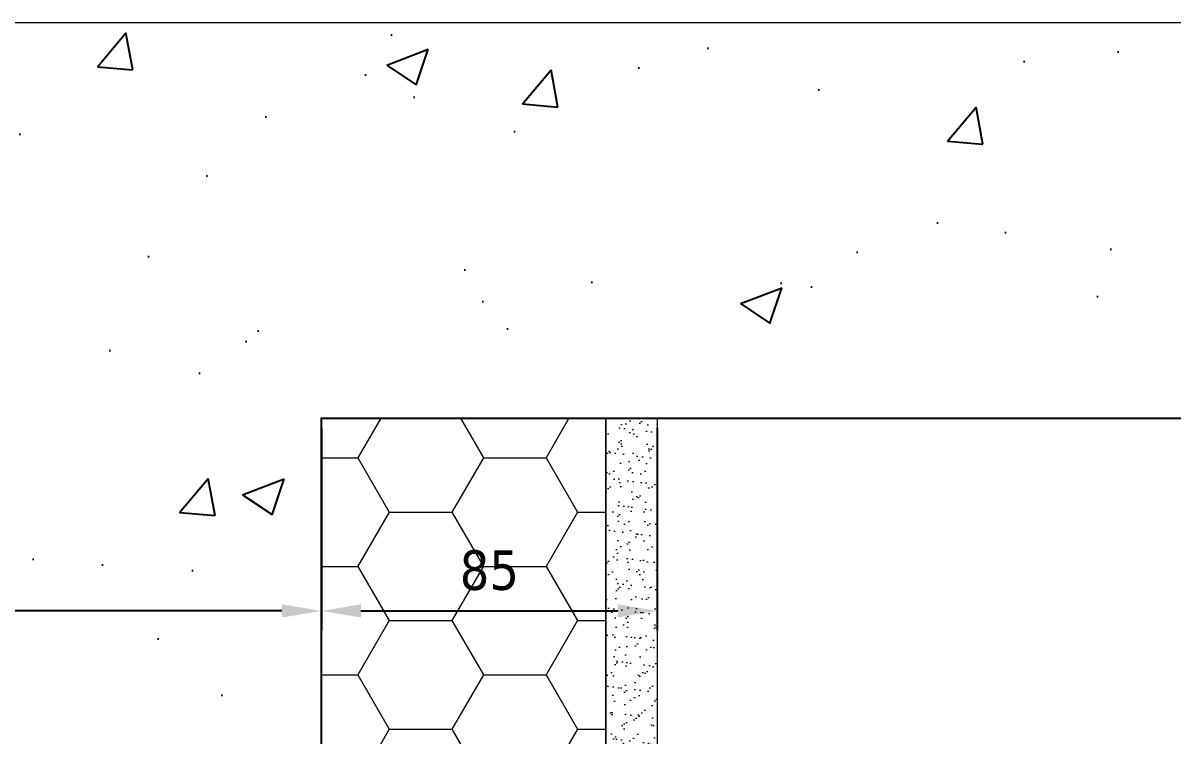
# Model space of a CAD drawing. Header units: millimetres. Extents: x -20000 to 230000, y -17405 to 24510.
# Drawn here: x 23424.4 to 23715.5, y -12585.9 to -12405.7 of the extents above; entities that cross this region are included whole.
import ezdxf

# ---------------------------------------------------------------- set-up
doc = ezdxf.new("R2010")
doc.units = ezdxf.units.MM
doc.header["$PDMODE"] = 35
doc.header["$PDSIZE"] = 0.5
doc.layers.get('0').update_dxf_attribs({"lineweight": 13})
doc.layers.get('Defpoints').update_dxf_attribs({"true_color": 0xc2a584})
doc.layers.add('0 - Invisible', color=43, linetype='Continuous', lineweight=0, plot=False)
for name, color, linetype, lineweight in [('1 - BETON', 251, 'Continuous', 25), ('1 - Cotation', 32, 'Continuous', 13), ('1 - Isolant', 132, 'Continuous', 13), ('1 - Platre', 252, 'Continuous', 13)]:
    doc.layers.add(name, color=color, linetype=linetype, lineweight=lineweight)
doc.styles.add('Texte Poralu', font='tahomabd.ttf')
doc.dimstyles.new('100 - 1000', dxfattribs={"dimtxt": 15, "dimasz": 15, "dimexe": 5, "dimexo": 2.5, "dimgap": 8, "dimtad": 1, "dimdec": 1, "dimtxsty": 'Texte Poralu', "dimcen": 10, "dimazin": 0, "dimtfac": 1, "dimtdec": 1, "dimtmove": 0, "dimatfit": 3, "dimfxl": 1, "dimarcsym": 0})
doc.dimstyles.new('30 - 1000', dxfattribs={"dimtxt": 10, "dimasz": 10, "dimexe": 5, "dimexo": 2.5, "dimgap": 5, "dimtad": 1, "dimdec": 1, "dimtxsty": 'Texte Poralu', "dimcen": 5, "dimazin": 0, "dimtfac": 1, "dimtdec": 1, "dimtmove": 0, "dimatfit": 3, "dimfxl": 1, "dimarcsym": 0})

# ---------------------------------------------------------------- blocks, each defined once
blk = doc.blocks.new('*U581')
at = {"layer": '1 - Isolant'}
h = blk.add_hatch(dxfattribs=at)
h.set_pattern_fill('HONEY', color=256, scale=5)
h.set_pattern_definition([(0, (-58612.14088961187, -19297.49265059335), (23.8125, 13.748153225), [15.875, -31.75]), (120, (-58612.14088961187, -19297.49265059335), (-23.81249994797095, 13.74815331511695), [15.87499999999994, -31.74999999999987]), (59.99999999999999, (-58612.14088961187, -19297.49265059335), (5.202904551637744e-08, 27.49630654011694), [-31.75, 15.875])])
h.paths.add_polyline_path([(7.862205396838577e-11, -250.0000000000213), (72.00000000006406, -250.0000000000213), (72, -140), (0, -140)])
at = {"layer": '1 - Platre'}
h = blk.add_hatch(dxfattribs=at)
h.set_pattern_fill('AR-SAND', color=256, scale=0.1)
h.set_pattern_definition([(37.50000000000001, (-58612.14088961187, -19297.49265059335), (-0.1600031295984046, 4.894132373293424), [0, -3.860800000000001, 0, -4.318000000000001, 0, -4.1275]), (7.499999999999999, (-58612.14088961187, -19297.49265059335), (4.495232831380027, 7.168251005683543), [0, -2.0828, 0, -3.4798, 0, -1.3335]), (327.5, (-58615.26508961186, -19297.49265059335), (7.90992370241458, 0.01437184678545691), [0, -1.27, 0, -4.572, 0, -5.969]), (317.5, (-58615.26508961186, -19297.49265059335), (7.635564524722972, 2.229293232572162), [0, -0.635, 0, -2.9972, 0, -3.429])])
h.paths.add_polyline_path([(85.00000000007134, -250.0000000000213), (85, -140), (72, -140), (72.00000000006406, -250.0000000000213)])
at = {"layer": '0 - Invisible'}
for points in [[(7.862205396838577e-11, -250.0000000000213), (72.00000000006406, -250.0000000000213)], [(72.00000000006406, -250.0000000000213), (85.00000000007134, -250.0000000000213)]]:
    blk.add_lwpolyline(points, dxfattribs=at)
at = {"layer": '1 - Isolant'}
blk.add_lwpolyline([(72.00000000006406, -250.0000000000213), (72, -140), (0, -140), (7.862205396838577e-11, -250.0000000000213)], dxfattribs=at)
at = {"layer": '1 - Platre'}
blk.add_lwpolyline([(85.00000000007134, -250.0000000000213), (85, -140), (72, -140), (72.00000000006406, -250.0000000000213)], dxfattribs=at)
blk = doc.blocks.new('*U582')
at = {"layer": '1 - BETON'}
h = blk.add_hatch(dxfattribs=at)
h.set_pattern_fill('CONCRETE', color=256, scale=15, style=0, pattern_type=2)
h.set_pattern_definition([(49.99999999999999, (204.9999999999999, -60.00000000001597), (107.589027390113, -9.412820247389266), [11.25, -123.75]), (355, (204.9999999999999, -60.00000000001597), (-20.81270004195, 112.8288200550018), [9, -99]), (100.4514, (213.965752, -60.78440100001598), (86.77640725710323, 103.415931309143), [9.5610285, -105.1713168]), (46.18420000000002, (204.9999999999999, -30.00000000001597), (160.0861572938467, -24.82785214935271), [16.87499999999973, -185.6249999999979]), (96.6356, (218.3405117499999, -32.06899605001598), (140.1994058323055, 146.1176806350663), [14.3415432, -157.75695]), (351.1842, (204.9999999999999, -30.00000000001597), (140.1992917700441, 146.1177901387987), [13.5, -148.5]), (21, (219.9999999999999, -37.50000000001597), (89.53605781776925, -60.39283359980082), [11.25, -123.75]), (326.0000000000001, (219.9999999999999, -37.50000000001597), (36.49729978823726, 108.772506757028), [9, -99]), (71.4514, (227.46133495, -42.53274090001594), (126.0333942872235, 48.37957450649286), [9.5610285, -105.1713168]), (37.50000000000001, (204.9999999999999, -60.00000000001597), (1.8239782975936, 49.93407807469672), [0, -97.8, 0, -100.5, 0, -99.375]), (7.499999999999999, (204.9999999999999, -60.00000000001597), (39.46043061632229, 59.16175678235403), [0, -57.3, 0, -95.55, 0, -37.875]), (327.5, (171.55, -60.00000000001597), (80.07336542586135, -3.383230760156963), [0, -37.5, 0, -117, 0, -155.25]), (317.5, (156.55, -60.00000000001597), (87.47792540135794, 15.01574734984766), [0, -48.75, 0, -77.69999999999999, 0, -110.25])])
h.paths.add_polyline_path([(-180, 349.9999999999841), (-180, 0), (-15.00000000000001, 0), (-15, 140), (2.486899575160351e-14, 140), (0, 249.9999999999841), (400, 249.9999999999841), (300, 349.9999999999841)])
at = {"layer": '0 - Invisible'}
blk.add_lwpolyline([(400, 249.9999999999841), (300, 349.9999999999841), (-180, 349.9999999999841)], dxfattribs=at)
at = {"layer": '1 - BETON'}
blk.add_lwpolyline([(-180, 349.9999999999841), (-180, 0), (-15.00000000000001, 0), (-15, 140), (2.486899575160351e-14, 140), (0, 249.9999999999841), (400, 249.9999999999841)], dxfattribs=at)
blk = doc.blocks.new('*D539')
at = {"layer": 'Defpoints', "color": 0, "lineweight": -2, "transparency": 16777216}
for p, q in [((23500.00002455676, -12508.1683587772), (23500.00002455676, -12559.49414656105)), ((23585.00002455702, -12508.16835877716), (23585.00002455702, -12559.49414656105)), ((23510.00002455676, -12554.49414656105), (23575.00002455702, -12554.49414656105))]:
    blk.add_line(p, q, dxfattribs=at)
at = {"layer": 'Defpoints', "color": 0, "transparency": 16777216}
for p in [(23500.00002455676, -12505.6683587772), (23585.00002455702, -12505.66835877716), (23585.00002455702, -12554.49414656105)]:
    blk.add_point(p, dxfattribs=at)
for points in [[(23510.00002455676, -12552.82747989438), (23510.00002455676, -12556.16081322771), (23500.00002455676, -12554.49414656105)], [(23575.00002455702, -12552.82747989438), (23575.00002455702, -12556.16081322771), (23585.00002455702, -12554.49414656105)]]:
    blk.add_solid(points, dxfattribs=at)
at = {"layer": 'Defpoints', "color": 0, "transparency": 16777216, "insert": (23542.50002455689, -12544.26580539248), "char_height": 10, "attachment_point": 5, "style": 'Texte Poralu'}
blk.add_mtext('85', dxfattribs=at)
blk = doc.blocks.new('*D562')
at = {"layer": 'Defpoints', "color": 0, "lineweight": -2, "transparency": 16777216}
for p, q in [((23320.00002455693, -12408.1683587772), (23320.00002455693, -12559.49414656105)), ((23500.00002455676, -12508.1683587772), (23500.00002455676, -12559.49414656105)), ((23490.00002455676, -12554.49414656105), (23330.00002455693, -12554.49414656105))]:
    blk.add_line(p, q, dxfattribs=at)
at = {"layer": 'Defpoints', "color": 0, "transparency": 16777216}
for p in [(23320.00002455693, -12405.6683587772), (23500.00002455676, -12505.6683587772), (23320.00002455693, -12554.49414656105)]:
    blk.add_point(p, dxfattribs=at)
for points in [[(23330.00002455693, -12552.82747989438), (23330.00002455693, -12556.16081322771), (23320.00002455693, -12554.49414656105)], [(23490.00002455676, -12552.82747989438), (23490.00002455676, -12556.16081322771), (23500.00002455676, -12554.49414656105)]]:
    blk.add_solid(points, dxfattribs=at)
at = {"layer": 'Defpoints', "color": 0, "transparency": 16777216, "insert": (23410.00002455685, -12544.26580539248), "char_height": 10, "attachment_point": 5, "style": 'Texte Poralu'}
blk.add_mtext('180', dxfattribs=at)
blk = doc.blocks.new('*D540')
at = {"layer": '1 - Cotation', "color": 0, "lineweight": -2, "transparency": 16777216}
for p, q in [((23897.50002455693, -12505.6683587772), (23840.00002455673, -12505.6683587772)), ((23845.00002455673, -12520.6683587772), (23845.00002455673, -12790.66835877718)), ((23530.50002455678, -12805.66835877718), (23850.00002455673, -12805.66835877718))]:
    blk.add_line(p, q, dxfattribs=at)
at = {"layer": '1 - Cotation', "color": 0, "transparency": 16777216}
for points in [[(23842.50002455673, -12520.6683587772), (23847.50002455673, -12520.6683587772), (23845.00002455673, -12505.6683587772)], [(23842.50002455673, -12790.66835877718), (23847.50002455673, -12790.66835877718), (23845.00002455673, -12805.66835877718)]]:
    blk.add_solid(points, dxfattribs=at)
at = {"layer": 'Defpoints', "color": 0, "transparency": 16777216}
for p in [(23900.00002455693, -12505.6683587772), (23528.00002455678, -12805.66835877718), (23845.00002455673, -12805.66835877718)]:
    blk.add_point(p, dxfattribs=at)
at = {"layer": '1 - Cotation', "color": 0, "transparency": 16777216, "insert": (23829.50002455673, -12655.66835877719), "char_height": 15, "attachment_point": 5, "rotation": 90, "style": 'Texte Poralu'}
blk.add_mtext('RET', dxfattribs=at)
blk = doc.blocks.new('*D551')
at = {"layer": 'Defpoints', "color": 0, "lineweight": -2, "transparency": 16777216}
for p, q in [((23502.50002455693, -12505.6683587772), (23745.19054977153, -12505.6683587772)), ((23740.19054977153, -12795.66835877718), (23740.19054977153, -12515.6683587772)), ((23530.50002455678, -12805.66835877718), (23745.19054977153, -12805.66835877718))]:
    blk.add_line(p, q, dxfattribs=at)
at = {"layer": 'Defpoints', "color": 0, "transparency": 16777216}
for p in [(23500.00002455693, -12505.6683587772), (23740.19054977153, -12505.6683587772), (23528.00002455678, -12805.66835877718)]:
    blk.add_point(p, dxfattribs=at)
for points in [[(23738.52388310487, -12515.6683587772), (23741.8572164382, -12515.6683587772), (23740.19054977153, -12505.6683587772)], [(23738.52388310487, -12795.66835877718), (23741.8572164382, -12795.66835877718), (23740.19054977153, -12805.66835877718)]]:
    blk.add_solid(points, dxfattribs=at)
at = {"layer": 'Defpoints', "color": 0, "transparency": 16777216, "insert": (23729.98235635314, -12655.66835877719), "char_height": 10, "attachment_point": 5, "rotation": 90, "style": 'Texte Poralu'}
blk.add_mtext('300', dxfattribs=at)

msp = doc.modelspace()

# ---------------------------------------------------------------- block references
msp.add_blockref('*U582', (23500.00002455693, -12755.66835877718))
at = {"xscale": -1, "rotation": 180}
msp.add_blockref('*U581', (23500.00002455693, -12755.66835877718), dxfattribs=at)

# ---------------------------------------------------------------- dimensions: what is measured, and where the dimension line sits
at = {"layer": '1 - Cotation'}
dim = msp.add_linear_dim(base=(23845.00002455673, -12805.66835877718), p1=(23900.00002455693, -12505.6683587772), p2=(23528.00002455678, -12805.66835877718), angle=270, text='RET', dimstyle='100 - 1000', dxfattribs=at)
dim.commit()
dim.dimension.update_dxf_attribs({"geometry": '*D540', "text_midpoint": (23829.50002455673, -12655.66835877719)})
at = {"layer": 'Defpoints'}
for base, p2, picture, middle in [((23320.00002455693, -12554.49414656105), (23320.00002455693, -12405.6683587772), '*D562', (23410.00002455685, -12544.26580539248)), ((23585.00002455702, -12554.49414656105), (23585.00002455702, -12505.66835877716), '*D539', (23542.50002455689, -12544.26580539248))]:
    dim = msp.add_linear_dim(base=base, p1=(23500.00002455676, -12505.6683587772), p2=p2, dimstyle='30 - 1000', dxfattribs=at)
    dim.commit()
    dim.dimension.update_dxf_attribs({"geometry": picture, "text_midpoint": middle})
dim = msp.add_linear_dim(base=(23740.19054977153, -12505.6683587772), p1=(23528.00002455678, -12805.66835877718), p2=(23500.00002455693, -12505.6683587772), angle=90, dimstyle='30 - 1000', dxfattribs=at)
dim.commit()
dim.dimension.update_dxf_attribs({"geometry": '*D551', "text_midpoint": (23729.98235635314, -12655.66835877719)})

doc.saveas('drawing.dxf')
